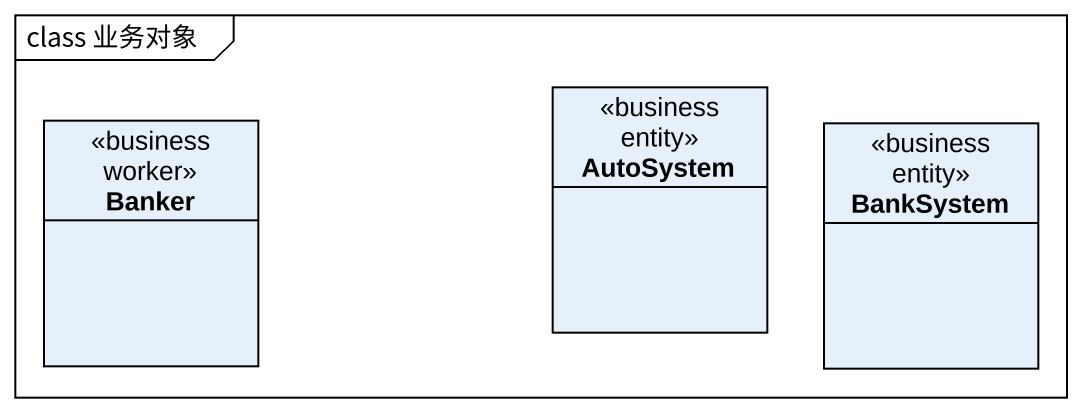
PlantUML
@startuml
mainframe class 业务对象
hide circle
hide empty members
class Banker <<business worker>>
class AutoSystem <<business entity>>
class BankSystem <<business entity>>
@enduml
